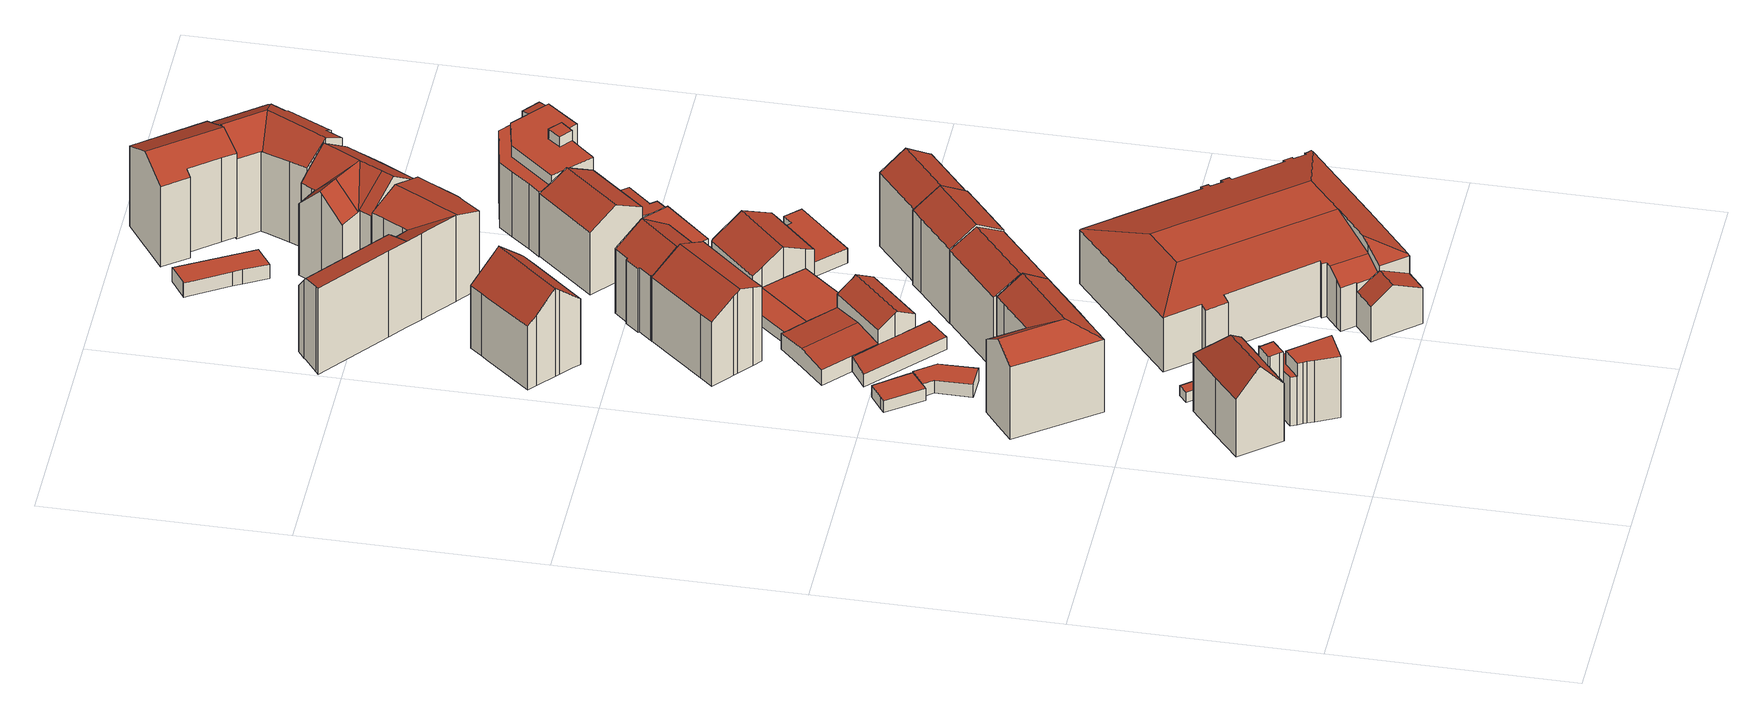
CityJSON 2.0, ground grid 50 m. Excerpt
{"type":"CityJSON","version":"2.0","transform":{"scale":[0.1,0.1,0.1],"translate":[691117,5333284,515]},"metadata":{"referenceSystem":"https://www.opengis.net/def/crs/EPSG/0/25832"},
"CityObjects":{
"building1":{"type":"Building","attributes":{"Gemeindeschluessel":"09162000","HoeheDach":"536.672","HoeheGrund":"516.870","Methode":"2000","NiedrigsteTraufeDesGebaeudes":"528.470","Geometrietyp2DReferenz":"3000","function":"31001_1000","roofType":"3200","measuredHeight":19.8,"storeysAboveGround":6},"geometry":[{"type":"MultiSurface","lod":"2","boundaries":[[[0,1,2,3,4]],[[5,6,7,8]],[[9,10,11,12]],[[13,14,15,16,17]],[[18,19,20,21]],[[22,23,24,25]],[[26,27,6,28,29]],[[30,31,1,0]],[[32,33,34,35]],[[4,3,36,37]],[[16,15,38,24]],[[21,20,10,9,39]],[[20,19,36,3,2,11,10]],[[7,6,27]],[[40,41,31,30]],[[42,43,44,45]],[[39,9,23,22]],[[33,46,7,27,26,34]],[[37,36,19,18]],[[9,12,1,31,41,44,43,16,24,23]],[[25,24,38,47,48]],[[49,28,6,5]],[[45,44,41,40]],[[50,29,28,49]],[[0,4,37,18,21,39,22,25,48,51,52,32,35,53,50,49,5,8,54,55,13,17,42,45,40,30]],[[8,7,46,54]],[[53,35,34,26,29,50]],[[54,46,56,57,55]],[[55,57,14,13]],[[52,58,59,33,32]],[[59,58,60,47,38,15,14,57,56]],[[12,11,2,1]],[[17,16,43,42]],[[51,60,58,52]],[[48,47,60,51]],[[33,59,56,46]]],"semantics":{"surfaces":[{"type":"WallSurface"},{"type":"RoofSurface"},{"type":"GroundSurface"}],"values":[0,0,0,0,0,0,1,0,0,0,0,0,1,1,0,0,0,1,0,1,0,0,0,0,2,0,0,0,0,0,1,0,0,0,0,0]}}]},
"building2":{"type":"Building","attributes":{"Gemeindeschluessel":"09162000","HoeheDach":"519.190","HoeheGrund":"516.793","Methode":"2000","NiedrigsteTraufeDesGebaeudes":"519.190","Geometrietyp2DReferenz":"3000","function":"31001_2000","roofType":"1000","measuredHeight":2.4,"storeysAboveGround":1},"geometry":[{"type":"MultiSurface","lod":"2","boundaries":[[[61,62,63,64]],[[64,63,65,66]],[[67,68,62,61]],[[66,67,61,64]],[[63,62,68,65]],[[66,65,68,67]]],"semantics":{"surfaces":[{"type":"WallSurface"},{"type":"GroundSurface"},{"type":"RoofSurface"}],"values":[0,0,0,1,2,0]}}]},
"building3":{"type":"Building","attributes":{"Gemeindeschluessel":"09162000","HoeheDach":"537.541","HoeheGrund":"516.600","Methode":"2000","NiedrigsteTraufeDesGebaeudes":"533.997","Geometrietyp2DReferenz":"3000","function":"31001_1000","roofType":"3100","measuredHeight":20.94,"storeysAboveGround":4},"geometry":[{"type":"MultiSurface","lod":"2","boundaries":[[[69,70,71,72]],[[73,74,75,76]],[[77,78,69,79,80]],[[81,74,73,82,83,84]],[[85,86,87,88,89,90]],[[91,92,76,75,93,94]],[[69,72,95,79]],[[89,80,79,95,96,90]],[[76,92,91,86,85,90,96,95,72,71,83,82,73]],[[94,93,75,74,81,97,78,87]],[[91,94,87,86]],[[71,70,84,83]],[[88,87,78,77,80,89]],[[97,81,84,70,69,78]]],"semantics":{"surfaces":[{"type":"WallSurface"},{"type":"RoofSurface"},{"type":"GroundSurface"}],"values":[0,0,1,0,0,0,0,0,2,1,0,0,1,1]}}]},
"building4":{"type":"Building","attributes":{"Gemeindeschluessel":"09162000","HoeheDach":"520.880","HoeheGrund":"516.880","Methode":"1000","NiedrigsteTraufeDesGebaeudes":"520.880","Geometrietyp2DReferenz":"3000","function":"31001_2000","roofType":"1000","measuredHeight":4,"storeysAboveGround":1},"geometry":[{"type":"MultiSurface","lod":"2","boundaries":[[[98,99,100,101]],[[102,103,104,105]],[[106,107,99,98]],[[101,100,103,102]],[[99,107,104,103,100]],[[105,106,98,101,102]],[[105,104,107,106]]],"semantics":{"surfaces":[{"type":"WallSurface"},{"type":"RoofSurface"},{"type":"GroundSurface"}],"values":[0,0,0,0,1,2,0]}}]},
"building5":{"type":"Building","attributes":{"Gemeindeschluessel":"09162000","HoeheDach":"519.417","HoeheGrund":"516.560","Methode":"1000","NiedrigsteTraufeDesGebaeudes":"519.417","Geometrietyp2DReferenz":"3000","function":"31001_2000","roofType":"1000","measuredHeight":2.86},"geometry":[{"type":"MultiSurface","lod":"2","boundaries":[[[108,109,110,111]],[[112,108,111,113,114,115,116]],[[112,116,117,118]],[[119,117,116,115,114,120]],[[111,110,121,113]],[[113,121,120,114]],[[109,118,117,119,120,121,110]],[[112,118,109,108]]],"semantics":{"surfaces":[{"type":"WallSurface"},{"type":"GroundSurface"},{"type":"RoofSurface"}],"values":[0,1,0,0,0,0,2,0]}}]},
"building6":{"type":"Building","attributes":{"Gemeindeschluessel":"09162000","HoeheDach":"519.650","HoeheGrund":"516.520","Methode":"1000","NiedrigsteTraufeDesGebaeudes":"519.650","Geometrietyp2DReferenz":"3000","function":"31001_2000","roofType":"1000","measuredHeight":3.13},"geometry":[{"type":"MultiSurface","lod":"2","boundaries":[[[122,123,124,125]],[[126,127,128,129]],[[128,127,124,123,130,131]],[[125,124,127,126]],[[132,133,122,125,126,129]],[[129,128,131,132]],[[132,131,130,133]],[[133,130,123,122]]],"semantics":{"surfaces":[{"type":"WallSurface"},{"type":"RoofSurface"},{"type":"GroundSurface"}],"values":[0,0,1,0,2,0,0,0]}}]},
"building7":{"type":"Building","attributes":{"Gemeindeschluessel":"09162000","HoeheDach":"519.946","HoeheGrund":"516.430","Methode":"1000","NiedrigsteTraufeDesGebaeudes":"519.412","Geometrietyp2DReferenz":"3000","function":"31001_2000","roofType":"1000","measuredHeight":3.52},"geometry":[{"type":"MultiSurface","lod":"2","boundaries":[[[134,135,136,137]],[[138,139,140,141,134,137,142,143,144]],[[141,145,135,134]],[[146,147,148,149,150,151,136,135,145]],[[143,150,149,144]],[[142,151,150,143]],[[140,139,147,146,145,141]],[[137,136,151,142]],[[139,138,144,149,148,147]]],"semantics":{"surfaces":[{"type":"WallSurface"},{"type":"GroundSurface"},{"type":"RoofSurface"}],"values":[0,1,0,2,0,0,0,0,0]}}]},
"building8":{"type":"Building","attributes":{"Gemeindeschluessel":"09162000","HoeheDach":"520.822","HoeheGrund":"516.340","Methode":"1000","NiedrigsteTraufeDesGebaeudes":"520.012","Geometrietyp2DReferenz":"3000","function":"31001_2000","roofType":"3100","measuredHeight":4.48},"geometry":[{"type":"MultiSurface","lod":"2","boundaries":[[[152,153,154,155,156,157]],[[152,157,158,159]],[[160,161,162,163]],[[156,155,164,165,162,161,166,167]],[[168,159,158,169,170,171]],[[163,162,165,172]],[[164,155,154,173,172,165]],[[169,158,157,156,167,170]],[[170,167,166,174,175,171]],[[153,152,159,168,171,175,174,160,163,172,173,154]],[[174,166,161,160]]],"semantics":{"surfaces":[{"type":"WallSurface"},{"type":"RoofSurface"},{"type":"GroundSurface"}],"values":[0,0,0,1,0,0,0,1,0,2,0]}}]},
"building9":{"type":"Building","attributes":{"Gemeindeschluessel":"09162000","HoeheDach":"537.429","HoeheGrund":"516.570","Methode":"1000","NiedrigsteTraufeDesGebaeudes":"534.003","Geometrietyp2DReferenz":"3000","function":"31001_1000","roofType":"3100","measuredHeight":20.86,"storeysAboveGround":4},"geometry":[{"type":"MultiSurface","lod":"2","boundaries":[[[176,177,178,179,180]],[[181,74,182,183,178,177]],[[73,184,185,183,182,74]],[[186,187,73,74,181,177,176,83]],[[178,183,185,188,189,179]],[[83,176,180,190]],[[184,73,187,186,83,190,189,188,185]],[[190,180,179,189]]],"semantics":{"surfaces":[{"type":"RoofSurface"},{"type":"WallSurface"},{"type":"GroundSurface"}],"values":[0,0,1,1,1,1,2,1]}}]},
"building10":{"type":"Building","attributes":{"Gemeindeschluessel":"09162000","HoeheDach":"535.962","HoeheGrund":"515.990","Methode":"2000","NiedrigsteTraufeDesGebaeudes":"531.251","Geometrietyp2DReferenz":"3000","function":"31001_1000","roofType":"3100","measuredHeight":19.97,"storeysAboveGround":5},"geometry":[{"type":"MultiSurface","lod":"2","boundaries":[[[191,192,193,194,195,196]],[[197,198,199,200,201,202]],[[203,204,205,206,191,196]],[[207,198,197,208]],[[209,207,208,210,211,204,203,196,195,194,212,213,214]],[[194,193,215,212]],[[211,216,205,204]],[[206,205,216,202,201,215,193,192,191]],[[214,200,199,209]],[[209,199,198,207]],[[210,208,197,202,216,211]],[[201,200,214,213,212,215]]],"semantics":{"surfaces":[{"type":"WallSurface"},{"type":"RoofSurface"},{"type":"GroundSurface"}],"values":[0,1,0,0,2,0,0,1,0,0,0,0]}}]},
"building11":{"type":"Building","attributes":{"Gemeindeschluessel":"09162000","HoeheDach":"525.764","HoeheGrund":"516.510","Methode":"1000","NiedrigsteTraufeDesGebaeudes":"523.174","Geometrietyp2DReferenz":"3000","function":"31001_9998","roofType":"3100","measuredHeight":9.25,"storeysAboveGround":2},"geometry":[{"type":"MultiSurface","lod":"2","boundaries":[[[217,218,219,220,221,222,223,224,225,226]],[[220,227,228,221]],[[218,217,229,230,231,219]],[[229,232,233,230]],[[223,234,235,224]],[[231,230,233,235,234,236,228,227]],[[221,228,236,222]],[[233,232,226,225,224,235]],[[226,232,229,217]],[[219,231,227,220]],[[222,236,234,223]]],"semantics":{"surfaces":[{"type":"GroundSurface"},{"type":"WallSurface"},{"type":"RoofSurface"}],"values":[0,1,1,2,1,2,1,1,1,1,1]}}]},
"building12":{"type":"Building","attributes":{"Gemeindeschluessel":"09162000","HoeheDach":"536.901","HoeheGrund":"515.840","Methode":"2000","NiedrigsteTraufeDesGebaeudes":"530.768","Geometrietyp2DReferenz":"3000","function":"31001_1000","roofType":"3100","measuredHeight":21.06,"storeysAboveGround":5},"geometry":[{"type":"MultiSurface","lod":"2","boundaries":[[[237,238,239,240,241,242,243,244]],[[245,246,247,248]],[[240,249,250,241]],[[251,238,237,252]],[[253,248,247,254]],[[255,256,246,245]],[[248,253,257,258,251,252,259,260,261,250,249,262,255,245]],[[239,256,255,262,249,240]],[[258,263,238,251]],[[261,242,241,250]],[[244,243,242,261,260,259]],[[252,237,244,259]],[[263,264,254,247,246,256,239,238]],[[257,253,254,264,263,258]]],"semantics":{"surfaces":[{"type":"RoofSurface"},{"type":"WallSurface"},{"type":"GroundSurface"}],"values":[0,1,1,1,1,1,2,1,1,1,1,1,0,1]}}]},
"building13":{"type":"Building","attributes":{"Gemeindeschluessel":"09162000","HoeheDach":"519.100","HoeheGrund":"516.280","Methode":"1000","NiedrigsteTraufeDesGebaeudes":"519.100","Geometrietyp2DReferenz":"3000","function":"31001_2000","roofType":"1000","measuredHeight":2.82},"geometry":[{"type":"MultiSurface","lod":"2","boundaries":[[[265,266,267,172]],[[268,172,267,269,270,163]],[[270,269,267,266,271,272,273,274,275]],[[276,272,271,277]],[[172,268,163,160,278,279,276,277,265]],[[163,270,275,160]],[[277,271,266,265]],[[279,273,272,276]],[[275,274,273,279,278,160]]],"semantics":{"surfaces":[{"type":"WallSurface"},{"type":"RoofSurface"},{"type":"GroundSurface"}],"values":[0,0,1,0,2,0,0,0,0]}}]},
"building14":{"type":"Building","attributes":{"Gemeindeschluessel":"09162000","HoeheDach":"532.322","HoeheGrund":"516.560","Methode":"2000","NiedrigsteTraufeDesGebaeudes":"524.999","Geometrietyp2DReferenz":"3000","function":"31001_9998","roofType":"2100","measuredHeight":15.76,"storeysAboveGround":3},"geometry":[{"type":"MultiSurface","lod":"2","boundaries":[[[280,281,282,283,284,285,286,287,288,289,290,291]],[[292,293,294,295,296,297]],[[298,299,300,301,302,303,304,305,306,307,308,309,310,311,312,313,314,315,316,317,318,319]],[[320,321,282,281]],[[322,302,301,323]],[[323,301,300,324]],[[325,320,281,280]],[[326,313,312,327]],[[328,329,330,331]],[[295,294,332,333,334,335]],[[336,310,309,288,333,332]],[[337,303,302,322]],[[338,339,340,341]],[[342,343,344]],[[345,311,310,336,346]],[[297,296,347,348]],[[349,314,313,326]],[[350,325,280,291]],[[342,347,351]],[[351,347,335,334,287]],[[352,331,330,286,285]],[[353,316,315,354]],[[355,356,357,344,343,358]],[[358,343,342,351,287,286,330,329]],[[293,292,359,356,355,328,331,352,360,361,321,320,325,350,341,340,362,363,364,337,322,323,324,365,366,367,368,369,353,354,349,326,327,345,346]],[[338,290,289,308,307,339]],[[365,299,298,366]],[[288,287,334,333]],[[298,319,367,366]],[[356,359,292,297,348,357]],[[324,300,299,365]],[[348,347,342,344,357]],[[367,319,318,368]],[[352,285,284,360]],[[369,317,316,353]],[[368,318,317,369]],[[288,309,308,289]],[[327,312,311,345]],[[355,358,329,328]],[[364,304,303,337]],[[361,283,282,321]],[[360,284,283,361]],[[363,305,304,364]],[[362,306,305,363]],[[296,295,335,347]],[[354,315,314,349]],[[293,346,336,332,294]],[[307,306,362,340,339]],[[341,350,291,290,338]]],"semantics":{"surfaces":[{"type":"RoofSurface"},{"type":"WallSurface"},{"type":"GroundSurface"}],"values":[0,1,0,1,1,1,1,1,1,0,0,1,1,1,1,0,1,1,1,1,1,1,1,0,2,0,1,1,1,1,1,0,1,1,1,1,0,1,1,1,1,1,1,1,1,1,1,1,1]}}]},
"building15":{"type":"Building","attributes":{"Gemeindeschluessel":"09162000","HoeheDach":"519.229","HoeheGrund":"516.390","Methode":"1000","NiedrigsteTraufeDesGebaeudes":"519.229","Geometrietyp2DReferenz":"3000","function":"31001_2000","roofType":"1000","measuredHeight":2.84},"geometry":[{"type":"MultiSurface","lod":"2","boundaries":[[[370,371,372,373,374,375,376,377,378,379,380]],[[380,379,378,381,382,383]],[[384,370,380,383]],[[385,371,370,384]],[[386,376,375,387]],[[388,389,390,385,384,383,382,381,391,386,387]],[[390,389,373,372,371,385]],[[377,376,386,391,381,378]],[[389,388,387,375,374,373]]],"semantics":{"surfaces":[{"type":"RoofSurface"},{"type":"WallSurface"},{"type":"GroundSurface"}],"values":[0,1,1,1,1,2,1,1,1]}}]},
"building16":{"type":"Building","attributes":{"Gemeindeschluessel":"09162000","HoeheDach":"537.971","HoeheGrund":"516.480","Methode":"1000","NiedrigsteTraufeDesGebaeudes":"534.257","Geometrietyp2DReferenz":"3000","function":"31001_9998","roofType":"3100","measuredHeight":21.49,"storeysAboveGround":4},"geometry":[{"type":"MultiSurface","lod":"2","boundaries":[[[392,393,394,395,396,397]],[[398,399,400,401]],[[402,393,392,397,398,401,403,404,405,406]],[[394,407,408,409,410,395]],[[401,400,411,403]],[[402,407,394,393]],[[410,409,405,404,403,411]],[[406,408,407,402]],[[397,396,399,398]],[[395,410,411,400,399,396]],[[405,409,408,406]]],"semantics":{"surfaces":[{"type":"WallSurface"},{"type":"GroundSurface"},{"type":"RoofSurface"}],"values":[0,0,1,2,0,0,0,0,0,2,0]}}]},
"building17":{"type":"Building","attributes":{"Gemeindeschluessel":"09162000","HoeheDach":"535.661","HoeheGrund":"515.870","Methode":"1000","NiedrigsteTraufeDesGebaeudes":"531.187","Geometrietyp2DReferenz":"3000","function":"31001_1000","roofType":"3100","measuredHeight":19.79,"storeysAboveGround":5},"geometry":[{"type":"MultiSurface","lod":"2","boundaries":[[[412,413,414,415,416,417]],[[417,416,418,419]],[[420,421,414,413]],[[422,423,424,425]],[[426,427,428,429,430,431]],[[419,418,432,433]],[[415,426,431,424,423,434,435,432,418,416]],[[433,432,435,436]],[[437,420,413,412,417,419,433,436,438,422,425,430,429,428]],[[438,434,423,422]],[[436,435,434,438]],[[428,427,439,437]],[[414,421,439,427,426,415]],[[425,424,431,430]],[[437,439,421,420]]],"semantics":{"surfaces":[{"type":"WallSurface"},{"type":"RoofSurface"},{"type":"GroundSurface"}],"values":[0,0,0,0,0,0,1,0,2,0,0,0,1,0,0]}}]},
"building18":{"type":"Building","attributes":{"Gemeindeschluessel":"09162000","HoeheDach":"536.152","HoeheGrund":"515.490","Methode":"2000","NiedrigsteTraufeDesGebaeudes":"531.027","Geometrietyp2DReferenz":"3000","function":"31001_9998","roofType":"3100","measuredHeight":20.66,"storeysAboveGround":4},"geometry":[{"type":"MultiSurface","lod":"2","boundaries":[[[440,441,442,443,444,445]],[[446,447,448,449,450,451]],[[452,453,454,455,456,457]],[[445,444,458,459]],[[460,461,443]],[[460,462,463,464,461]],[[465,466,467,468,469,470,471,472,473,474,475,476,477]],[[449,448,478,479]],[[480,481,482,483]],[[484,472,471,485]],[[486,487,488,465,477,489,490,491]],[[479,478,481,480]],[[489,477,476,475,474,473,454,453,452,492,493,494,462]],[[444,443,461,495,447,446,458]],[[496,491,490,497,442,441]],[[464,498,499,500,495,461]],[[483,482,500,499]],[[459,458,446,451]],[[495,500,482,481,478,448,447]],[[442,497,490,489,462,460,443]],[[501,502,503,504,485,471,470,469,468,467]],[[488,505,501,467,466,465]],[[462,494,493,506,507,463]],[[493,492,452,457,508,506]],[[473,472,484,509,455,454]],[[504,503,502,501,505,488,487,486,491,496,441,440,445,459,451,450,449,479,480,483,499,498,464,463,507,506,508,457,456,455,509,484,485]]],"semantics":{"surfaces":[{"type":"WallSurface"},{"type":"RoofSurface"},{"type":"GroundSurface"}],"values":[0,0,0,0,0,0,1,0,0,0,0,0,1,1,0,0,0,0,1,1,0,0,0,0,0,2]}}]},
"building19":{"type":"Building","attributes":{"Gemeindeschluessel":"09162000","HoeheDach":"518.917","HoeheGrund":"515.990","Methode":"1000","NiedrigsteTraufeDesGebaeudes":"518.670","Geometrietyp2DReferenz":"3000","function":"31001_2000","roofType":"1000","measuredHeight":2.93},"geometry":[{"type":"MultiSurface","lod":"2","boundaries":[[[510,511,512,513]],[[510,513,514,515,516,517,518]],[[519,520,521,522,523,512,511]],[[513,512,523,514]],[[517,520,519,518]],[[518,519,511,510]],[[514,523,522,515]],[[515,522,521,516]],[[516,521,520,517]]],"semantics":{"surfaces":[{"type":"WallSurface"},{"type":"GroundSurface"},{"type":"RoofSurface"}],"values":[0,1,2,0,0,0,0,0,0]}}]},
"building20":{"type":"Building","attributes":{"Gemeindeschluessel":"09162000","HoeheDach":"519.170","HoeheGrund":"516.630","Methode":"2000","NiedrigsteTraufeDesGebaeudes":"519.170","Geometrietyp2DReferenz":"3000","function":"31001_2000","roofType":"1000","measuredHeight":2.54},"geometry":[{"type":"MultiSurface","lod":"2","boundaries":[[[524,525,526,527]],[[528,529,525,524]],[[530,531,529,528]],[[525,529,531,526]],[[527,530,528,524]],[[527,526,531,530]]],"semantics":{"surfaces":[{"type":"WallSurface"},{"type":"RoofSurface"},{"type":"GroundSurface"}],"values":[0,0,0,1,2,0]}}]},
"building21":{"type":"Building","attributes":{"Gemeindeschluessel":"09162000","HoeheDach":"518.949","HoeheGrund":"515.986","Methode":"2000","NiedrigsteTraufeDesGebaeudes":"518.949","Geometrietyp2DReferenz":"3000","function":"51009_1610","roofType":"1000","measuredHeight":2.96},"geometry":[{"type":"MultiSurface","lod":"2","boundaries":[[[532,533,516,521]],[[533,532,534,535]],[[536,537,538,539]],[[539,538,520,517]],[[535,534,537,536]],[[521,520,538,537,534,532]],[[517,516,533,535,536,539]],[[521,516,517,520]]],"semantics":{"surfaces":[{"type":"WallSurface"},{"type":"RoofSurface"},{"type":"GroundSurface"}],"values":[0,0,0,0,0,1,2,0]}}]},
"building22":{"type":"Building","attributes":{"Gemeindeschluessel":"09162000","HoeheDach":"526.670","HoeheGrund":"516.029","Methode":"2000","NiedrigsteTraufeDesGebaeudes":"522.797","Geometrietyp2DReferenz":"3000","function":"31001_1000","roofType":"3100","measuredHeight":10.64,"storeysAboveGround":2},"geometry":[{"type":"MultiSurface","lod":"2","boundaries":[[[540,541,542,543]],[[544,542,541,545,546,547]],[[535,548,546,545,549]],[[550,547,551,552]],[[552,551,553,539]],[[543,542,544,554]],[[535,549,540,543,554,550,552,539,536]],[[549,545,541,540]],[[536,555,548,535]],[[554,544,547,550]],[[551,547,546,548,555,553]],[[539,553,555,536]]],"semantics":{"surfaces":[{"type":"WallSurface"},{"type":"RoofSurface"},{"type":"GroundSurface"}],"values":[0,1,0,0,0,0,2,0,0,0,1,0]}}]},
"building23":{"type":"Building","attributes":{"Gemeindeschluessel":"09162000","HoeheDach":"537.739","HoeheGrund":"516.400","Methode":"1000","NiedrigsteTraufeDesGebaeudes":"534.003","Geometrietyp2DReferenz":"3000","function":"31001_1000","roofType":"3100","measuredHeight":21.34,"storeysAboveGround":4},"geometry":[{"type":"MultiSurface","lod":"2","boundaries":[[[556,557,558,559]],[[560,561,558,557,562,563,564,565]],[[566,560,565,567]],[[568,567,565,564]],[[559,558,561,560,566]],[[569,566,567,568]],[[556,569,568,564,563,562,557]],[[556,559,566,569]]],"semantics":{"surfaces":[{"type":"WallSurface"},{"type":"RoofSurface"},{"type":"GroundSurface"}],"values":[0,0,1,0,1,0,2,0]}}]},
"building24":{"type":"Building","attributes":{"Gemeindeschluessel":"09162000","HoeheDach":"519.717","HoeheGrund":"516.214","Methode":"2000","NiedrigsteTraufeDesGebaeudes":"519.717","Geometrietyp2DReferenz":"3000","function":"31001_2000","roofType":"1000","measuredHeight":3.5,"storeysAboveGround":1},"geometry":[{"type":"MultiSurface","lod":"2","boundaries":[[[570,571,572,573]],[[570,573,574,575,576,577,578]],[[577,579,580,578]],[[580,579,581,582,583,572,571]],[[573,572,583,574]],[[578,580,571,570]],[[576,581,579,577]],[[574,583,582,575]],[[575,582,581,576]]],"semantics":{"surfaces":[{"type":"WallSurface"},{"type":"GroundSurface"},{"type":"RoofSurface"}],"values":[0,1,0,2,0,0,0,0,0]}}]},
"building25":{"type":"Building","attributes":{"Gemeindeschluessel":"09162000","HoeheDach":"534.250","HoeheGrund":"515.675","Methode":"2000","NiedrigsteTraufeDesGebaeudes":"530.696","Geometrietyp2DReferenz":"3000","function":"31001_1000","roofType":"3100","measuredHeight":18.57,"storeysAboveGround":4},"geometry":[{"type":"MultiSurface","lod":"2","boundaries":[[[584,585,586,587]],[[587,586,588,589,590]],[[591,592,585,584]],[[591,584,587,590,593,594]],[[594,595,592,591]],[[590,589,596,593]],[[586,585,592,588]],[[588,592,595,596,589]],[[593,596,595,594]]],"semantics":{"surfaces":[{"type":"WallSurface"},{"type":"GroundSurface"},{"type":"RoofSurface"}],"values":[0,0,0,1,0,0,2,2,0]}}]},
"building26":{"type":"Building","attributes":{"Gemeindeschluessel":"09162000","HoeheDach":"519.455","HoeheGrund":"516.060","Methode":"1000","NiedrigsteTraufeDesGebaeudes":"519.455","Geometrietyp2DReferenz":"3000","function":"31001_2000","roofType":"1000","measuredHeight":3.4},"geometry":[{"type":"MultiSurface","lod":"2","boundaries":[[[597,598,599,600]],[[600,599,601,602]],[[603,604,605,606,607,597,600,602]],[[608,609,610,611,601,599,598,612]],[[603,611,610,604]],[[606,605,609,608,612,607]],[[604,610,609,605]],[[602,601,611,603]],[[612,598,597,607]]],"semantics":{"surfaces":[{"type":"WallSurface"},{"type":"GroundSurface"},{"type":"RoofSurface"}],"values":[0,0,1,2,0,0,0,0,0]}}]},
"building27":{"type":"Building","attributes":{"Gemeindeschluessel":"09162000","HoeheDach":"519.283","HoeheGrund":"515.992","Methode":"2000","NiedrigsteTraufeDesGebaeudes":"519.283","Geometrietyp2DReferenz":"3000","function":"31001_2000","roofType":"1000","measuredHeight":3.29},"geometry":[{"type":"MultiSurface","lod":"2","boundaries":[[[613,614,615,616]],[[533,617,618,516]],[[616,615,619,620]],[[515,621,622,623]],[[515,623,613,616,620,533,516]],[[623,622,614,613]],[[620,619,617,533]],[[618,617,619,615,614,622,621]],[[516,618,621,515]]],"semantics":{"surfaces":[{"type":"WallSurface"},{"type":"GroundSurface"},{"type":"RoofSurface"}],"values":[0,0,0,0,1,0,0,2,0]}}]},
"building28":{"type":"Building","attributes":{"Gemeindeschluessel":"09162000","HoeheDach":"538.323","HoeheGrund":"515.830","Methode":"1000","NiedrigsteTraufeDesGebaeudes":"532.808","Geometrietyp2DReferenz":"3000","function":"31001_9998","roofType":"3100","measuredHeight":22.49,"storeysAboveGround":4},"geometry":[{"type":"MultiSurface","lod":"2","boundaries":[[[624,625,626,627,628,629,630,631]],[[632,633,634,635,636,637,638,639,640,641,642,643,626,625,624,644,645]],[[646,631,630,647,648,649,650,651]],[[652,641,640,653]],[[654,655,656,657,658,659,660]],[[630,629,661,647]],[[662,663,632,645,664,665]],[[626,643,666,667,668,627]],[[669,670,671,639,638,637]],[[672,636,635,673]],[[666,643,642,674]],[[624,631,646,675,657]],[[655,654,660,676]],[[659,658,651,650,677,678]],[[624,657,656,655]],[[664,645,644,655,679,680]],[[653,640,639,671]],[[681,682,673,635,634,633]],[[674,642,641,652]],[[676,660,659,678,683,684]],[[685,628,627,668]],[[669,637,636,672]],[[665,664,680,686]],[[681,633,632,663]],[[686,680,679,687]],[[661,629,628,685]],[[644,624,655]],[[671,670,669,672,673,682,681,663,662,665,686,687,688,684,683,678,677,650,649,648,647,661,685,668,667,666,674,652,653]],[[688,687,679,655,676,684]],[[657,675,646,651,658]]],"semantics":{"surfaces":[{"type":"RoofSurface"},{"type":"WallSurface"},{"type":"GroundSurface"}],"values":[0,0,1,1,0,1,1,1,1,1,1,0,0,1,0,0,1,1,1,1,1,1,1,1,1,1,0,2,1,0]}}]},
"building29":{"type":"Building","attributes":{"Gemeindeschluessel":"09162000","HoeheDach":"519.946","HoeheGrund":"515.989","Methode":"2000","NiedrigsteTraufeDesGebaeudes":"518.642","Geometrietyp2DReferenz":"3000","function":"31001_2000","roofType":"2100","measuredHeight":3.96},"geometry":[{"type":"MultiSurface","lod":"2","boundaries":[[[689,690,691,692]],[[693,694,695,696]],[[692,691,697,616]],[[698,699,690,689]],[[697,691,690,699,695,694,700]],[[613,693,696,698,689,692,616]],[[616,697,700,613]],[[696,695,699,698]],[[613,700,694,693]]],"semantics":{"surfaces":[{"type":"WallSurface"},{"type":"RoofSurface"},{"type":"GroundSurface"}],"values":[0,0,0,0,1,2,0,0,0]}}]},
"building30":{"type":"Building","attributes":{"Gemeindeschluessel":"09162000","HoeheDach":"536.307","HoeheGrund":"515.483","Methode":"2000","NiedrigsteTraufeDesGebaeudes":"531.120","Geometrietyp2DReferenz":"3000","function":"31001_1000","roofType":"1000","measuredHeight":20.82,"storeysAboveGround":5},"geometry":[{"type":"MultiSurface","lod":"2","boundaries":[[[701,702,703,704]],[[705,706,707,708,709,710,711,712,713,714,715,716,717,718,719]],[[720,721,722,723,724,725,726,727,728,729,730,731]],[[732,733,734,735]],[[736,727,726,737]],[[717,734,733,718]],[[701,738,724,723,739,702]],[[740,712,711,741]],[[742,730,729,743]],[[743,729,728,744]],[[737,726,725,745]],[[746,714,713,747]],[[705,719,748,749]],[[750,704,703,751,707,706]],[[745,725,724,738]],[[720,709,708,721]],[[722,752,739,723]],[[747,713,712,740]],[[744,728,727,736]],[[716,735,734,717]],[[750,706,705,749]],[[751,703,702,739,752]],[[750,749,748,746,747,740,741,742,743,744,736,737,745,738,701,704]],[[715,732,735,716]],[[742,741,711,710,731,730]],[[746,748,719,718,733,732,715,714]],[[708,707,751,752,722,721]],[[710,709,720,731]]],"semantics":{"surfaces":[{"type":"WallSurface"},{"type":"RoofSurface"},{"type":"GroundSurface"}],"values":[0,1,1,1,0,0,0,0,0,0,0,0,0,0,0,0,0,0,0,0,0,1,2,0,0,0,0,0]}}]},
"building31":{"type":"Building","attributes":{"Gemeindeschluessel":"09162000","HoeheDach":"539.120","HoeheGrund":"516.280","Methode":"1000","NiedrigsteTraufeDesGebaeudes":"535.578","Geometrietyp2DReferenz":"3000","function":"31001_1000","roofType":"3100","measuredHeight":22.84,"storeysAboveGround":6},"geometry":[{"type":"MultiSurface","lod":"2","boundaries":[[[753,754,755,756,757,758,759,760,761,762,763,764]],[[765,766,767,768,769,770,771,772]],[[757,767,766,758]],[[770,773,774,775,776,771]],[[763,775,774,764]],[[772,771,776,762,761,760]],[[756,768,767,757]],[[755,769,768,756]],[[755,754,753,773,770,769]],[[764,774,773,753]],[[759,758,766,765,772,760]],[[762,776,775,763]]],"semantics":{"surfaces":[{"type":"GroundSurface"},{"type":"RoofSurface"},{"type":"WallSurface"}],"values":[0,1,2,1,2,2,2,2,2,2,2,2]}}]},
"building32":{"type":"Building","attributes":{"Gemeindeschluessel":"09162000","HoeheDach":"539.102","HoeheGrund":"515.930","Methode":"2000","NiedrigsteTraufeDesGebaeudes":"535.028","Geometrietyp2DReferenz":"3000","function":"31001_1000","roofType":"3100","measuredHeight":23.17,"storeysAboveGround":6},"geometry":[{"type":"MultiSurface","lod":"2","boundaries":[[[777,778,779,780,781,782,783]],[[784,785,778,777,786,787,788,789]],[[790,791,792,793,794,795,796,797,798,799,789,788,787,786,800,801,802,803,804,805]],[[797,796,806,807,808,798]],[[808,807,809,780,779,785,784,810]],[[799,810,784,789]],[[811,812,813,804,803,802]],[[791,790,805,814,815,816]],[[786,777,783,800]],[[806,817,818,819,820,816,815,780,809,807]],[[791,816,820,792]],[[798,808,810,799]],[[779,778,785]],[[804,813,814,805]],[[794,818,817,795]],[[781,780,815,814,813,812,811,782]],[[794,793,792,820,819,818]],[[783,782,811,802,801,800]],[[795,817,806,796]]],"semantics":{"surfaces":[{"type":"RoofSurface"},{"type":"WallSurface"},{"type":"GroundSurface"}],"values":[0,1,2,1,0,1,1,1,1,0,1,1,0,1,1,0,1,1,1]}}]}
},
"vertices":[
[278,132,19],[278,132,135],[278,132,166],[216,103,166],[216,103,19],[185,383,19],[185,383,157],[252,303,157],[252,303,19],[179,181,135],[179,181,166],[213,209,166],[213,209,135],[203,256,19],[203,256,179],[222,235,179],[222,235,135],[222,235,19],[188,164,19],[188,164,166],[185,170,166],[185,170,19],[173,193,19],[173,193,135],[193,210,135],[193,210,19],[91,236,217],[178,309,217],[119,328,157],[58,276,157],[306,145,19],[306,145,135],[172,236,19],[172,236,157],[125,196,157],[125,196,19],[194,150,166],[194,150,19],[193,210,179],[179,181,19],[248,214,19],[248,214,135],[222,234,19],[222,234,135],[227,238,135],[227,238,19],[202,260,157],[188,216,179],[188,216,19],[119,328,19],[58,276,19],[174,232,19],[175,233,19],[91,236,19],[202,260,19],[204,257,19],[202,260,179],[204,257,179],[175,233,179],[172,236,179],[174,232,179],
[311,319,18],[311,319,42],[292,302,42],[292,302,18],[209,401,42],[209,401,18],[228,418,18],[228,418,42],
[162,703,190],[227,758,190],[227,758,16],[162,703,16],[321,690,16],[321,690,190],[300,673,190],[300,673,16],[124,672,225],[158,626,225],[112,771,190],[74,740,225],[285,733,225],[285,733,16],[248,776,16],[248,776,190],[87,640,16],[154,550,16],[154,550,190],[87,640,190],[36,710,190],[36,710,16],[196,585,16],[229,613,16],[229,613,190],[196,585,190],[112,771,16],[74,740,16],[196,658,225],
[347,230,19],[347,230,59],[315,203,59],[315,203,19],[281,243,19],[281,243,59],[270,255,59],[270,255,19],[303,282,19],[303,282,59],
[127,891,16],[127,891,44],[74,962,44],[74,962,16],[138,899,16],[85,970,16],[118,994,16],[165,934,16],[172,925,16],[172,925,44],[138,899,44],[165,934,44],[118,994,44],[85,970,44],
[205,882,15],[205,882,46],[206,803,46],[206,803,15],[154,804,15],[154,804,46],[153,879,46],[153,879,15],[172,925,46],[138,899,46],[138,899,15],[172,925,15],
[193,1046,14],[193,1046,49],[240,1004,49],[240,1004,14],[310,901,14],[293,882,14],[289,886,14],[148,1015,14],[269,977,14],[304,945,14],[329,922,14],[148,1015,44],[289,886,44],[293,882,44],[310,901,47],[329,922,49],[304,945,49],[269,977,49],
[240,1004,13],[289,1053,13],[338,1102,13],[338,1102,50],[289,1053,58],[240,1004,50],[193,1046,50],[193,1046,13],[249,1181,13],[249,1181,50],[255,1176,50],[255,1176,13],[322,1116,50],[289,1146,50],[237,1192,50],[189,1143,58],[146,1089,13],[146,1089,50],[140,1095,50],[140,1095,13],[289,1146,13],[322,1116,13],[237,1192,13],[189,1143,13],
[248,776,194],[282,736,224],[412,846,224],[373,891,190],[244,781,190],[302,713,207],[321,691,190],[451,801,190],[321,691,16],[451,801,16],[282,736,16],[302,713,16],[412,846,16],[373,891,16],[244,781,16],
[102,1301,163],[103,1302,163],[123,1326,163],[123,1326,10],[103,1302,10],[102,1301,10],[181,1236,197],[197,1222,189],[216,1245,189],[316,1358,188],[273,1394,210],[156,1256,210],[136,1273,10],[143,1267,10],[143,1267,199],[136,1273,192],[197,1222,10],[181,1236,10],[216,1245,10],[156,1256,10],[150,1261,10],[220,1440,10],[273,1394,10],[316,1358,10],[220,1440,163],[150,1261,204],
[304,945,15],[272,974,15],[269,977,15],[240,1004,15],[338,1102,15],[354,1088,15],[365,1077,15],[367,1076,15],[371,1073,15],[403,1044,15],[240,1004,82],[338,1102,82],[304,945,82],[272,974,108],[269,977,105],[403,1044,82],[371,1073,108],[365,1077,103],[367,1076,105],[354,1088,94],
[45,1630,178],[80,1600,219],[191,1731,219],[190,1731,218],[138,1775,158],[118,1751,158],[104,1735,158],[29,1644,160],[237,1691,8],[237,1691,165],[217,1667,165],[217,1667,8],[190,1731,8],[138,1775,8],[80,1600,8],[45,1630,8],[126,1560,8],[126,1560,165],[228,1699,8],[228,1699,176],[111,1573,8],[87,1594,8],[29,1644,8],[104,1735,8],[118,1751,8],[191,1731,8],[87,1594,211],[111,1573,183],
[383,1256,13],[383,1256,41],[289,1146,41],[259,1172,13],[259,1172,41],[255,1176,41],[367,1272,41],[351,1287,41],[344,1294,41],[249,1182,41],[249,1181,41],[351,1287,13],[367,1272,13],[249,1182,13],[344,1294,13],
[341,389,142],[373,351,142],[388,363,147],[525,201,148],[520,197,146],[526,189,146],[518,182,144],[571,117,144],[659,192,173],[438,463,173],[298,463,145],[352,398,146],[538,5,16],[579,40,16],[579,40,145],[577,38,144],[577,38,102],[538,5,102],[748,415,146],[755,421,144],[743,435,144],[737,429,146],[720,451,146],[726,456,144],[716,469,144],[709,464,146],[628,563,146],[542,668,146],[516,530,173],[738,259,173],[861,278,146],[867,283,144],[862,288,144],[861,287,145],[855,294,145],[851,290,146],[834,311,146],[839,315,144],[827,330,144],[822,325,146],[373,351,16],[388,363,16],[720,451,16],[737,429,16],[743,435,16],[341,389,16],[861,287,16],[862,288,16],[485,154,16],[485,154,121],[496,164,129],[496,164,16],[581,41,146],[587,131,173],[571,117,164],[536,88,144],[700,141,146],[726,456,16],[297,463,145],[540,670,145],[540,670,16],[297,463,16],[523,104,120],[505,126,120],[505,126,100],[867,283,16],[700,141,16],[536,88,133],[496,54,133],[855,294,16],[352,398,16],[536,88,120],[526,189,16],[834,311,16],[851,290,16],[507,128,16],[464,91,16],[464,91,100],[507,128,121],[501,48,16],[520,197,16],[525,201,16],[628,563,16],[709,464,16],[716,469,16],[755,421,16],[748,415,16],[822,325,16],[827,330,16],[839,315,16],
[338,1102,42],[354,1088,42],[365,1078,42],[365,1077,42],[385,1101,42],[456,1186,42],[419,1222,42],[412,1229,42],[383,1256,42],[382,1255,42],[289,1146,42],[383,1256,14],[382,1255,14],[289,1146,14],[338,1102,14],[354,1088,14],[419,1222,14],[456,1186,14],[385,1101,14],[365,1077,14],[365,1078,14],[412,1229,14],
[412,846,15],[451,801,15],[451,801,193],[412,846,230],[373,891,193],[373,891,15],[458,963,15],[458,963,193],[480,983,193],[480,983,15],[534,871,15],[484,979,15],[519,937,15],[521,935,15],[558,892,15],[534,871,193],[558,892,193],[521,935,228],[519,937,230],[484,979,196],
[268,1399,9],[316,1358,9],[316,1358,164],[268,1399,207],[220,1440,164],[220,1440,9],[223,1441,165],[223,1441,9],[318,1355,9],[318,1355,162],[266,1498,9],[266,1498,162],[269,1496,164],[269,1496,9],[341,1482,207],[390,1439,162],[390,1439,9],[341,1482,9],[294,1524,9],[294,1524,164],[222,1442,164],[222,1442,9],[242,1470,162],[245,1468,164],[245,1468,9],[319,1358,9],[242,1470,9],[319,1358,162],
[183,1907,5],[210,1885,5],[210,1885,211],[183,1907,211],[146,1936,211],[146,1936,5],[14,2052,209],[47,2078,200],[50,2081,194],[50,2081,5],[47,2078,5],[14,2052,5],[277,1971,187],[284,1985,187],[289,1995,187],[289,1995,5],[284,1985,5],[277,1971,5],[6,2046,211],[6,2046,5],[209,1943,190],[209,1943,201],[249,1918,187],[249,1918,5],[209,1943,5],[325,1794,193],[359,1832,188],[369,1843,187],[377,1858,187],[398,1897,187],[402,1906,187],[415,1930,187],[400,1938,193],[352,1962,212],[341,1941,212],[321,1902,211],[306,1874,211],[282,1828,211],[70,2096,163],[70,2096,5],[150,2034,5],[150,2034,162],[181,2010,161],[181,2010,5],[400,1938,5],[415,1930,5],[281,1829,5],[282,1828,5],[325,1794,5],[281,1829,211],[279,1830,211],[279,1830,5],[264,1947,187],[255,1929,187],[249,1919,187],[212,1948,200],[225,1874,5],[225,1874,211],[212,1948,5],[230,1972,5],[230,1972,160],[369,1843,5],[377,1858,5],[398,1897,5],[402,1906,5],[359,1832,5],[255,1929,5],[249,1919,5],[264,1947,5],[352,1962,5],
[332,1305,10],[332,1305,37],[350,1325,37],[350,1325,10],[453,1434,10],[455,1437,10],[476,1418,10],[351,1287,10],[344,1294,10],[344,1294,38],[351,1287,39],[476,1418,39],[455,1437,37],[453,1434,37],
[620,645,16],[620,645,42],[603,666,42],[603,666,16],[641,663,16],[641,663,42],[624,684,16],[624,684,42],
[496,1400,39],[496,1400,10],[465,1368,39],[465,1368,10],[462,1369,10],[462,1369,39],[367,1272,39],[367,1272,10],
[558,1261,10],[558,1261,78],[471,1172,78],[471,1172,10],[456,1186,89],[569,1273,78],[516,1321,117],[419,1222,117],[465,1368,80],[569,1273,10],[419,1222,10],[383,1256,90],[383,1256,10],[367,1272,78],[456,1186,10],[462,1369,78],
[558,892,14],[663,981,14],[663,981,190],[558,892,190],[625,1024,227],[655,990,198],[655,990,14],[625,1024,14],[588,1067,14],[588,1067,190],[521,935,227],[484,979,190],[484,979,14],[521,935,14],
[471,1172,12],[471,1172,47],[558,1261,47],[558,1261,12],[585,1237,12],[602,1256,12],[631,1226,12],[572,1165,12],[527,1118,12],[572,1165,47],[527,1118,47],[631,1226,47],[602,1256,47],[585,1237,47],
[535,1613,7],[535,1613,158],[441,1500,157],[441,1500,7],[392,1541,192],[343,1582,157],[343,1582,7],[490,1655,7],[490,1655,192],[445,1700,7],[458,1686,7],[458,1686,168],[445,1700,157],
[192,2344,11],[192,2344,45],[232,2372,45],[232,2372,11],[318,2221,45],[318,2221,11],[276,2191,11],[250,2238,11],[240,2257,11],[194,2331,11],[188,2341,11],[194,2331,45],[240,2257,45],[250,2238,45],[276,2191,45],[188,2341,45],
[546,1527,10],[546,1527,43],[598,1480,43],[598,1480,10],[496,1400,43],[476,1418,43],[512,1385,43],[512,1385,10],[455,1437,43],[543,1530,43],[543,1530,10],
[387,2037,233],[412,2085,233],[427,2115,233],[381,2138,195],[363,2146,181],[351,2124,180],[347,2117,180],[346,2117,179],[400,1938,191],[415,1930,179],[428,1955,179],[438,1974,179],[455,2007,179],[469,2034,179],[478,2052,179],[481,2059,179],[493,2082,179],[488,2084,183],[479,2089,191],[433,2112,228],[362,1989,233],[349,1964,233],[345,2118,179],[347,2117,8],[346,2117,8],[345,2118,8],[301,2139,8],[301,2139,179],[488,2084,8],[493,2082,8],[274,2034,178],[296,2023,178],[308,2047,206],[321,2071,233],[277,2093,233],[276,2091,231],[253,2046,178],[351,2124,8],[349,1964,8],[400,1938,8],[289,1995,183],[289,1995,8],[433,2112,8],[427,2115,8],[381,2138,8],[469,2034,8],[478,2052,8],[481,2059,8],[455,2007,8],[438,1974,8],[479,2089,8],[333,2094,206],[252,2045,178],[277,2093,8],[276,2091,8],[300,2021,181],[287,1996,181],[415,1930,8],[428,1955,8],[253,2046,8],[252,2045,8],[363,2146,8],[287,1996,8],[300,2021,8],[296,2023,8],
[618,1504,10],[618,1504,37],[599,1481,36],[599,1481,10],[610,1592,10],[610,1592,49],[645,1564,41],[645,1564,10],[598,1480,36],[603,1516,10],[603,1516,40],[546,1527,49],
[699,1748,5],[699,1748,179],[686,1731,182],[686,1731,5],[631,1662,189],[658,1696,189],[683,1727,189],[611,1787,189],[543,1772,189],[465,1680,189],[490,1655,189],[535,1613,189],[538,1616,189],[560,1641,189],[579,1662,189],[555,1681,189],[575,1707,189],[600,1686,189],[600,1687,189],[543,1772,161],[611,1787,161],[650,1755,161],[665,1775,161],[646,1789,161],[619,1812,161],[522,1791,161],[499,1764,161],[466,1724,161],[445,1700,161],[459,1686,161],[465,1680,161],[579,1662,213],[600,1686,213],[575,1707,213],[555,1681,213],[499,1764,5],[522,1791,5],[646,1789,5],[665,1775,179],[535,1613,5],[490,1655,5],[459,1686,5],[445,1700,5],[466,1724,5],[619,1812,5],[560,1641,5],[538,1616,5],[600,1687,5],[631,1662,5],[658,1696,5],[683,1727,183],[650,1755,183],
[444,2318,13],[432,2309,13],[389,2276,13],[369,2302,13],[323,2361,13],[309,2351,13],[272,2399,13],[271,2401,13],[328,2442,13],[385,2483,13],[467,2378,13],[488,2352,13],[272,2399,206],[309,2351,206],[323,2361,214],[369,2302,214],[389,2276,214],[432,2309,241],[328,2442,241],[271,2401,206],[444,2318,233],[488,2352,206],[467,2378,206],[385,2483,206],
[421,2235,201],[421,2234,200],[421,2233,200],[498,2238,241],[453,2296,241],[438,2314,241],[389,2276,201],[397,2176,203],[417,2224,200],[421,2235,9],[421,2234,9],[417,2224,9],[397,2176,9],[563,2242,9],[548,2212,9],[555,2208,9],[511,2119,9],[510,2116,9],[497,2123,9],[479,2089,9],[434,2111,9],[433,2112,9],[381,2138,9],[389,2276,9],[438,2314,9],[444,2318,9],[477,2343,9],[488,2352,9],[567,2250,9],[479,2089,210],[434,2111,241],[433,2112,240],[467,2176,241],[381,2138,205],[444,2318,236],[477,2343,210],[488,2352,201],[567,2250,201],[563,2242,206],[548,2212,206],[497,2123,210],[510,2116,201],[511,2119,201],[555,2208,201]
]}
